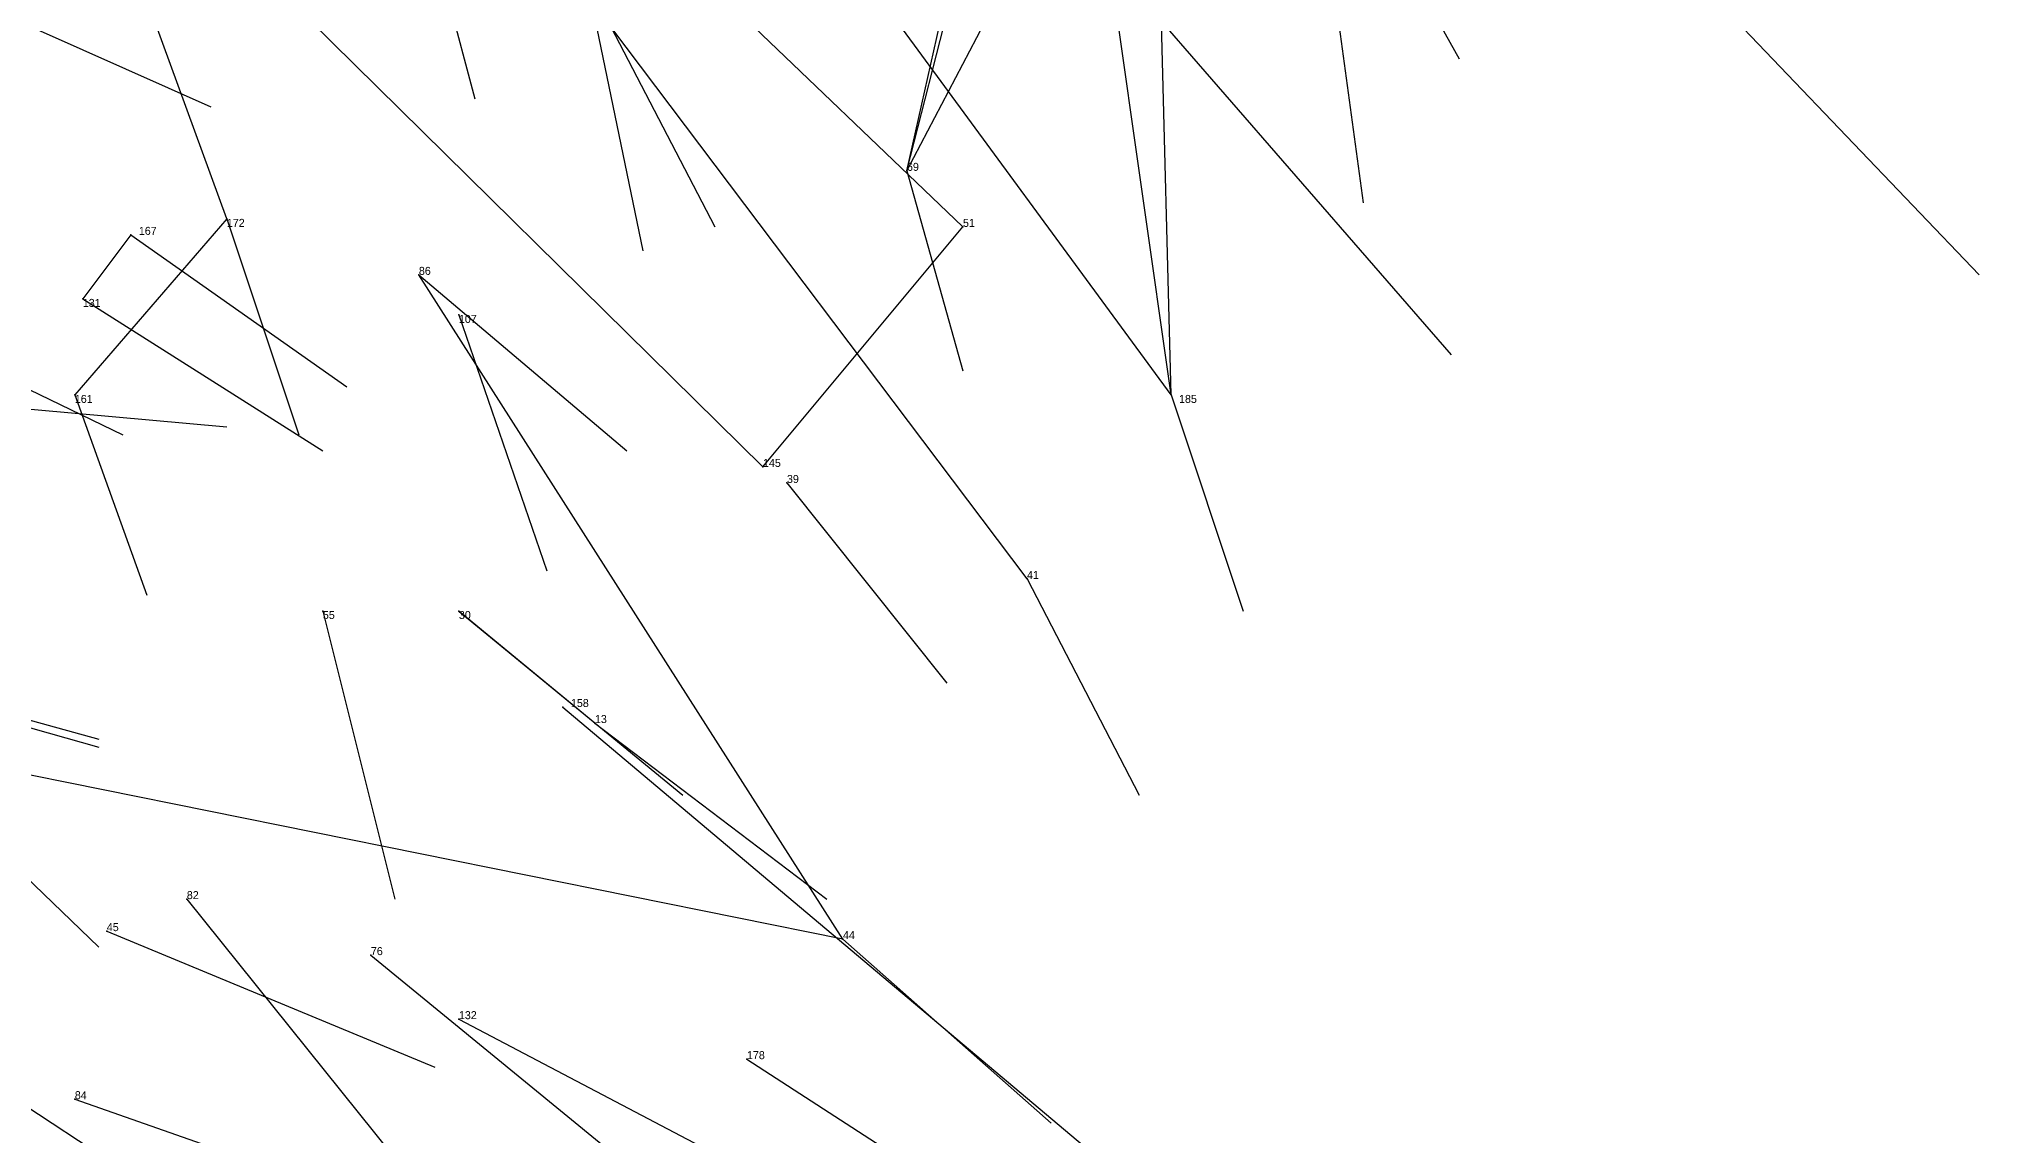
# Model space of a CAD drawing. Extents: x -747426.44 to -747424.45, y -964659.9 to -964657.28.
# Drawn here: x -747425.1135 to -747424.871, y -964658.6155 to -964658.4785 of the extents above; entities that cross this region are included whole.
import ezdxf

# ---------------------------------------------------------------- set-up
doc = ezdxf.new("R2010")
doc.units = 0
for name, color, linetype in [('Facilities', 3, 'CONTINUOUS'), ('Facilities_lines', 3, 'CONTINUOUS'), ('Normals', 1, 'CONTINUOUS'), ('Source_points', 5, 'CONTINUOUS'), ('Text', 3, 'CONTINUOUS')]:
    doc.layers.add(name, color=color, linetype=linetype)

msp = doc.modelspace()

# ---------------------------------------------------------------- linework, layer by layer
at = {"layer": 'Facilities', "color": 3}
for p in [(-747425.005, -964658.495, 137.034), (-747425.102, -964658.503, 137.035), (-747425.09, -964658.501, 137.223), (-747425.061, -964658.513, 137.217), (-747424.972, -964658.523, 137.009), (-747425.023, -964658.532, 137.202), (-747425.02, -964658.534, 137.006), (-747424.99, -964658.546, 137), (-747425.078, -964658.55, 137.208), (-747425.048, -964658.562, 137.202), (-747425.044, -964658.564, 136.996), (-747425.095, -964658.586, 137.199), (-747425.105, -964658.59, 137.002), (-747425.013, -964658.591, 136.981), (-747425.072, -964658.593, 137.182), (-747425.061, -964658.601, 136.987), (-747425.025, -964658.606, 136.981), (-747425.109, -964658.611, 136.993)]:
    msp.add_point(p, dxfattribs=at)
at = {"layer": 'Facilities_lines', "color": 3}
for p, q in [((-747424.972, -964658.523, 137.009), (-747424.978, -964658.288, 137.08)), ((-747424.972, -964658.523, 137.009), (-747425.001, -964658.319, 137.06)), ((-747425.005, -964658.495, 137.034), (-747424.965, -964658.338, 137.055)), ((-747424.972, -964658.523, 137.009), (-747425.096, -964658.354, 137.064)), ((-747425.005, -964658.495, 137.034), (-747424.976, -964658.366, 137.056)), ((-747425.09, -964658.501, 137.223), (-747425.11, -964658.446, 137.237)), ((-747425.005, -964658.495, 137.034), (-747424.982, -964658.451, 137.043)), ((-747424.99, -964658.546, 137), (-747425.042, -964658.477, 137.039)), ((-747425.09, -964658.501, 137.223), (-747425.109, -964658.523, 137.223)), ((-747425.102, -964658.503, 137.035), (-747425.108, -964658.511, 137.035)), ((-747425.023, -964658.532, 137.202), (-747424.998, -964658.502, 137.202)), ((-747425.013, -964658.591, 136.981), (-747425.066, -964658.508, 137.029)), ((-747425.044, -964658.564, 136.996), (-747425.061, -964658.55, 137.013)), ((-747425.013, -964658.591, 136.981), (-747425.132, -964658.567, 137.214)), ((-747425.086, -964658.631, 136.987), (-747425.156, -964658.585, 137.026))]:
    msp.add_line(p, q, dxfattribs=at)
at = {"layer": 'Normals', "color": 1}
for p, q in [((-747424.966, -964658.427, 137.239), (-747424.936, -964658.481, 137.318)), ((-747424.998, -964658.502, 137.202), (-747425.068, -964658.435, 137.177)), ((-747424.936, -964658.44, 137.223), (-747424.871, -964658.508, 137.257)), ((-747425.067, -964658.456, 137.232), (-747425.059, -964658.486, 137.327)), ((-747424.99, -964658.457, 137.229), (-747424.937, -964658.518, 137.288)), ((-747425.023, -964658.532, 137.202), (-747425.092, -964658.464, 137.178)), ((-747425.119, -964658.475, 137.051), (-747425.092, -964658.487, 137.146)), ((-747425.044, -964658.476, 137.226), (-747425.038, -964658.505, 137.322)), ((-747425.042, -964658.477, 137.039), (-747425.029, -964658.502, 137.135)), ((-747424.951, -964658.477, 137.037), (-747424.948, -964658.499, 137.134)), ((-747425.005, -964658.495, 137.034), (-747424.998, -964658.52, 137.131)), ((-747425.102, -964658.503, 137.035), (-747425.075, -964658.522, 137.129)), ((-747425.09, -964658.501, 137.223), (-747425.081, -964658.528, 137.319)), ((-747425.066, -964658.508, 137.029), (-747425.04, -964658.53, 137.123)), ((-747425.136, -964658.512, 137.042), (-747425.103, -964658.528, 137.135)), ((-747425.108, -964658.511, 137.035), (-747425.078, -964658.53, 137.128)), ((-747425.061, -964658.513, 137.217), (-747425.05, -964658.545, 137.311)), ((-747425.19, -964658.518, 137.107), (-747425.09, -964658.527, 137.105)), ((-747425.109, -964658.523, 137.223), (-747425.1, -964658.548, 137.32)), ((-747424.972, -964658.523, 137.009), (-747424.963, -964658.55, 137.105)), ((-747425.02, -964658.534, 137.006), (-747425, -964658.559, 137.101)), ((-747424.99, -964658.546, 137), (-747424.976, -964658.573, 137.095)), ((-747425.078, -964658.55, 137.208), (-747425.069, -964658.586, 137.301)), ((-747425.061, -964658.55, 137.013), (-747425.033, -964658.573, 137.106)), ((-747425.146, -964658.555, 137.035), (-747425.106, -964658.566, 137.126)), ((-747425.145, -964658.556, 137.025), (-747425.106, -964658.567, 137.116)), ((-747425.048, -964658.562, 137.202), (-747424.972, -964658.626, 137.211)), ((-747425.044, -964658.564, 136.996), (-747425.015, -964658.586, 137.089)), ((-747425.132, -964658.567, 137.214), (-747425.106, -964658.592, 137.307)), ((-747425.095, -964658.586, 137.199), (-747425.05, -964658.642, 137.269)), ((-747425.105, -964658.59, 137.002), (-747425.064, -964658.607, 137.092)), ((-747425.013, -964658.591, 136.981), (-747424.987, -964658.614, 137.075)), ((-747425.072, -964658.593, 137.182), (-747424.995, -964658.656, 137.184)), ((-747425.061, -964658.601, 136.987), (-747425.021, -964658.622, 137.076)), ((-747425.025, -964658.606, 136.981), (-747424.991, -964658.628, 137.072)), ((-747425.109, -964658.611, 136.993), (-747425.069, -964658.625, 137.084))]:
    msp.add_line(p, q, dxfattribs=at)
at = {"layer": 'Source_points', "color": 5}
for p in [(-747424.998, -964658.502, 137.202), (-747425.066, -964658.508, 137.029), (-747425.108, -964658.511, 137.035), (-747425.109, -964658.523, 137.223), (-747425.061, -964658.55, 137.013)]:
    msp.add_point(p, dxfattribs=at)

# ---------------------------------------------------------------- texts
at = {"layer": 'Text', "color": 3}
for s, p in [('69', (-747425.005, -964658.495, 137.034)), ('167', (-747425.101, -964658.503, 137.035)), ('172', (-747425.09, -964658.502, 137.223)), ('51', (-747424.998, -964658.502, 137.202)), ('86', (-747425.066, -964658.508, 137.029)), ('131', (-747425.108, -964658.512, 137.035)), ('107', (-747425.061, -964658.514, 137.217)), ('161', (-747425.109, -964658.524, 137.223)), ('185', (-747424.971, -964658.524, 137.009)), ('145', (-747425.023, -964658.532, 137.202)), ('39', (-747425.02, -964658.534, 137.006)), ('41', (-747424.99, -964658.546, 137)), ('55', (-747425.078, -964658.551, 137.208)), ('30', (-747425.061, -964658.551, 137.013)), ('158', (-747425.047, -964658.562, 137.202)), ('13', (-747425.044, -964658.564, 136.996)), ('82', (-747425.095, -964658.586, 137.199)), ('45', (-747425.105, -964658.59, 137.002)), ('44', (-747425.013, -964658.591, 136.981)), ('76', (-747425.072, -964658.593, 137.182)), ('132', (-747425.061, -964658.601, 136.987)), ('178', (-747425.025, -964658.606, 136.981)), ('84', (-747425.109, -964658.611, 136.993))]:
    msp.add_text(s, height=0.001, dxfattribs=at).set_placement(p)

doc.saveas('drawing.dxf')
